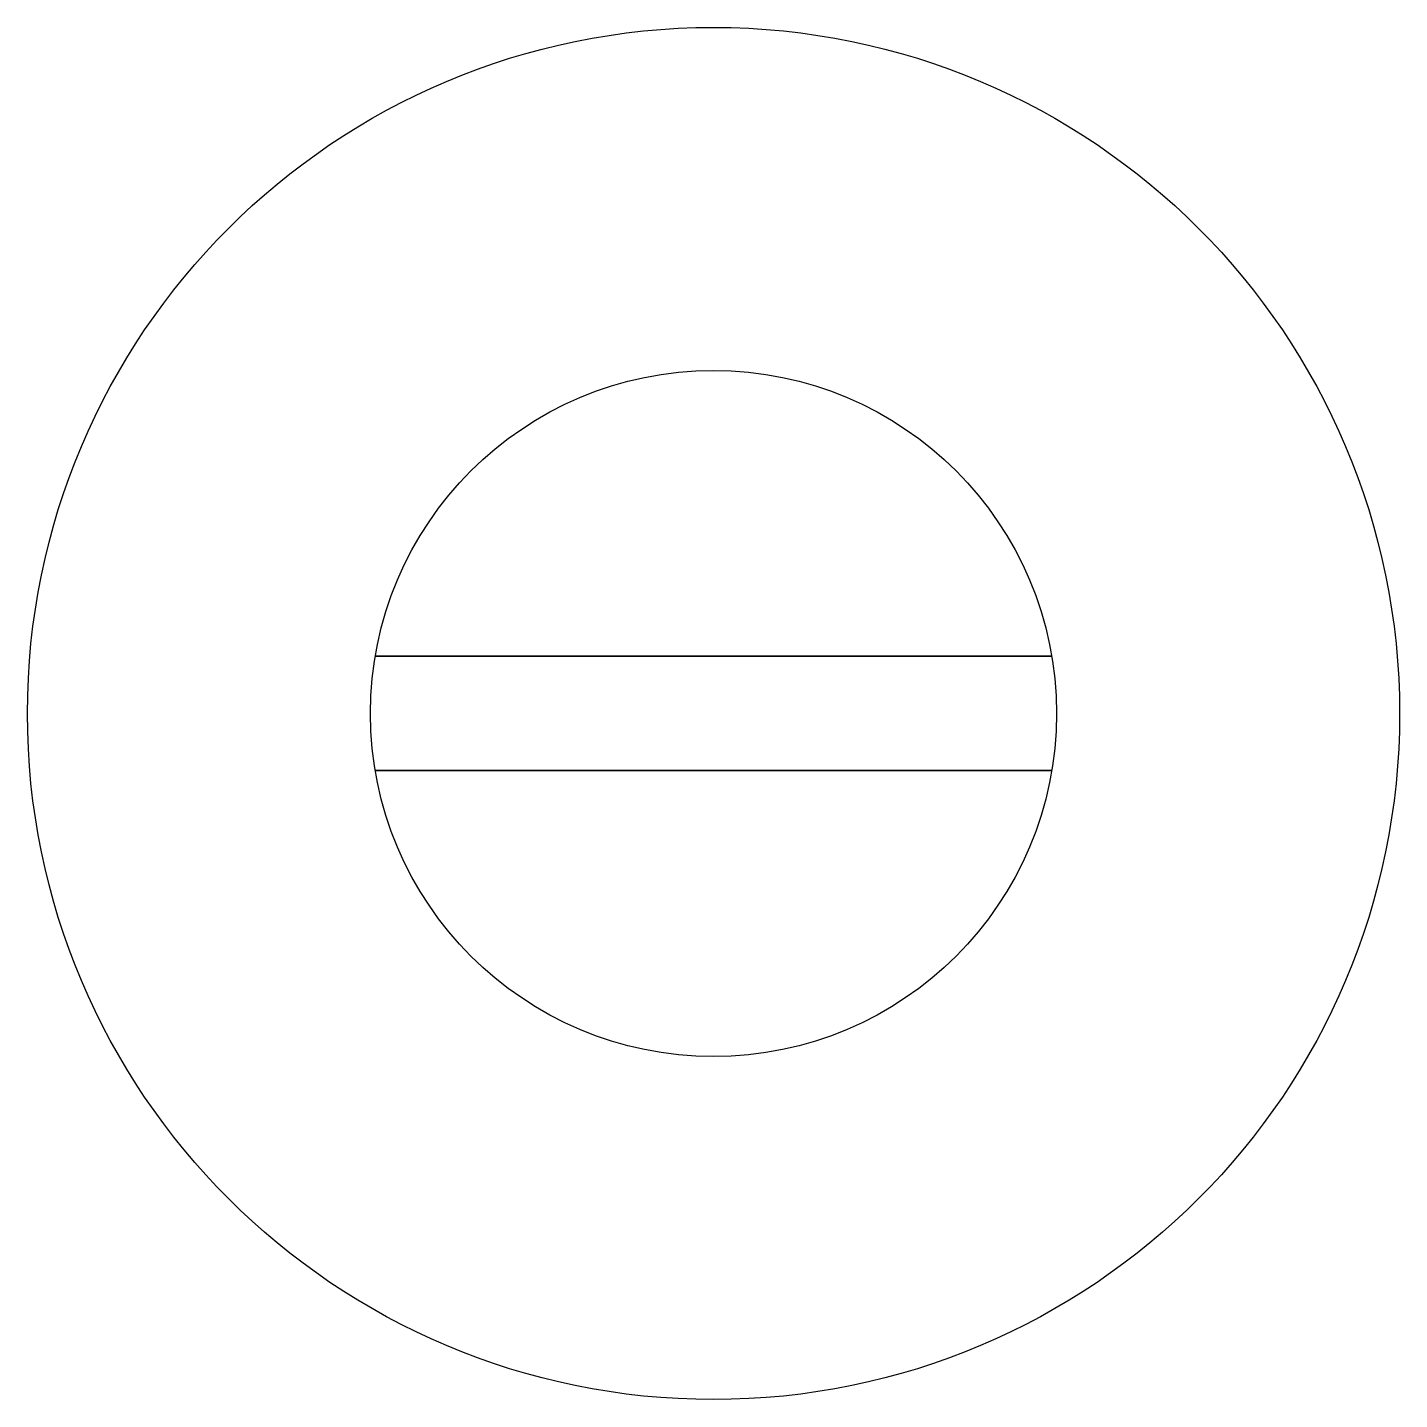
# Model space of a CAD drawing. Header units: millimetres. Extents: x 253 to 373, y 666 to 786.
import ezdxf

# ---------------------------------------------------------------- set-up
doc = ezdxf.new("R2010")
doc.units = ezdxf.units.MM

msp = doc.modelspace()

# ---------------------------------------------------------------- linework, layer by layer
for p, q in [((283.69, 731.41), (342.85, 731.41)), ((342.85, 731.41), (283.69, 731.41)), ((283.69, 721.41), (342.85, 721.41)), ((342.85, 721.41), (283.69, 721.41))]:
    msp.add_line(p, q)
for centre, radius in [((313.27, 726.41), 60), ((313.27, 726.41), 30), ((313.27, 726.41, 50), 30)]:
    msp.add_circle(centre, radius)

doc.saveas('drawing.dxf')
